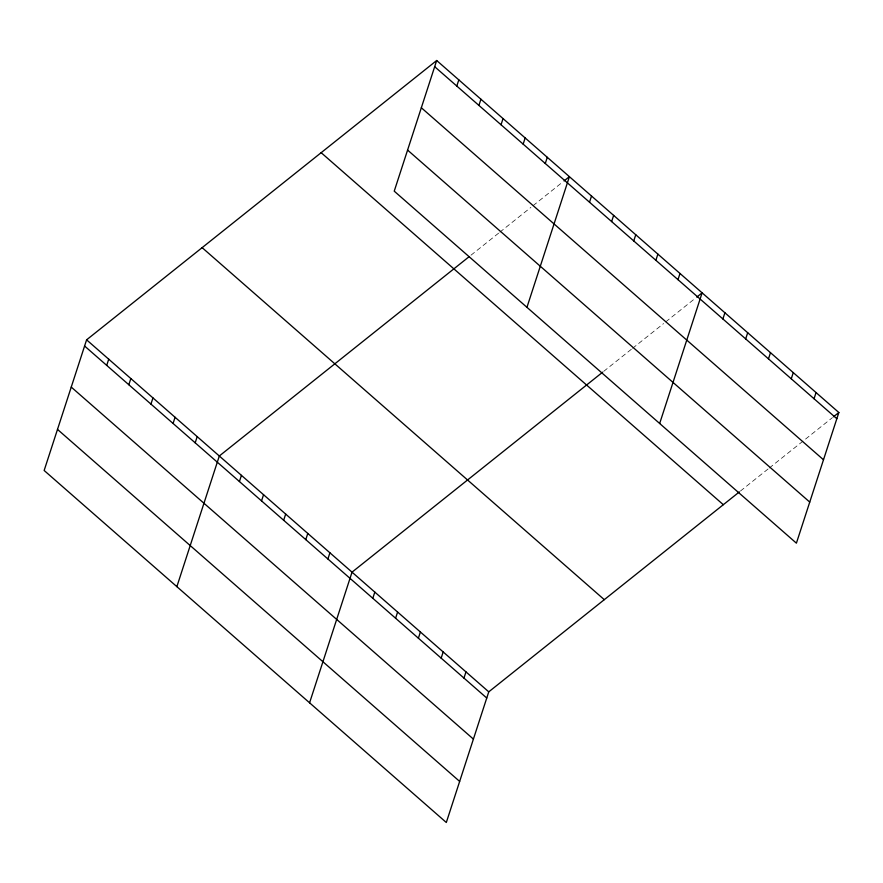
<?xml version="1.0" encoding="UTF-8"?>
<svg xmlns="http://www.w3.org/2000/svg" width="883" height="883" viewBox="0 0 883 883"><rect width="100%" height="100%" fill="white"/><g stroke="black" fill="none" stroke-linecap="round" stroke-linejoin="round"><path stroke-width="0.66" stroke-dasharray="4.42 3.31" d="M470.992 255.187L498.807 233.002M499.866 232.152L530.893 207.395M533.034 205.684L562.99 181.788M603.707 371.357L631.511 349.16M632.581 348.31L663.608 323.564M665.749 321.854L695.694 297.957M740.44 491.036L768.243 468.851M769.314 468.001L832.426 417.637"/><path stroke-width="1.32" d="M436.688 60.508L394.237 191.158L796.4 543.166L838.85 412.516L436.688 60.508L86.6 339.834L44.15 470.484L446.312 822.492L488.763 691.842L739.369 491.897M106.711 365.374L108.719 359.193M128.83 384.734L130.839 378.553M150.949 404.094L152.958 397.913M173.068 423.454L175.077 417.273M195.187 442.825L197.196 436.632M176.865 586.643L219.315 455.992L468.851 256.898M239.425 481.544L241.434 475.352M261.545 500.904L263.553 494.712M283.664 520.264L285.673 514.083M305.783 539.623L307.792 533.442M456.798 86.048L458.807 79.867M327.902 558.983L329.911 552.802M478.917 105.408L480.926 99.227M309.58 702.813L352.03 572.162L602.636 372.207M501.036 124.768L503.045 118.587M372.803 598.288L374.811 592.107M523.155 144.128L525.164 137.947M395.595 618.243L397.604 612.051M545.275 163.498L547.283 157.306M418.387 638.188L420.396 632.007M526.952 307.317L569.403 176.666L564.049 180.938M441.169 658.133L443.178 651.952M589.513 202.218L591.522 196.026M611.632 221.578L613.641 215.397M463.961 678.078L465.97 671.897M633.751 240.938L635.76 234.757M655.87 260.297L657.879 254.116M677.989 279.657L679.998 273.476M659.667 423.487L702.117 292.836L696.764 297.107M722.89 318.962L724.91 312.781M745.682 338.917L747.691 332.725M768.475 358.862L770.484 352.681M791.267 378.807L793.276 372.626M814.049 398.752L816.058 392.571M833.497 416.787L838.85 412.516M434.679 66.689L836.841 418.708M421.334 107.759L823.497 459.778M407.582 150.077L809.744 502.096M321.158 152.682L723.32 504.701M202.13 247.648L604.292 599.667M86.6 339.834L488.763 691.842M84.591 346.015L486.754 698.034M71.247 387.085L473.409 739.104M57.494 429.403L459.657 781.422"/></g></svg>
